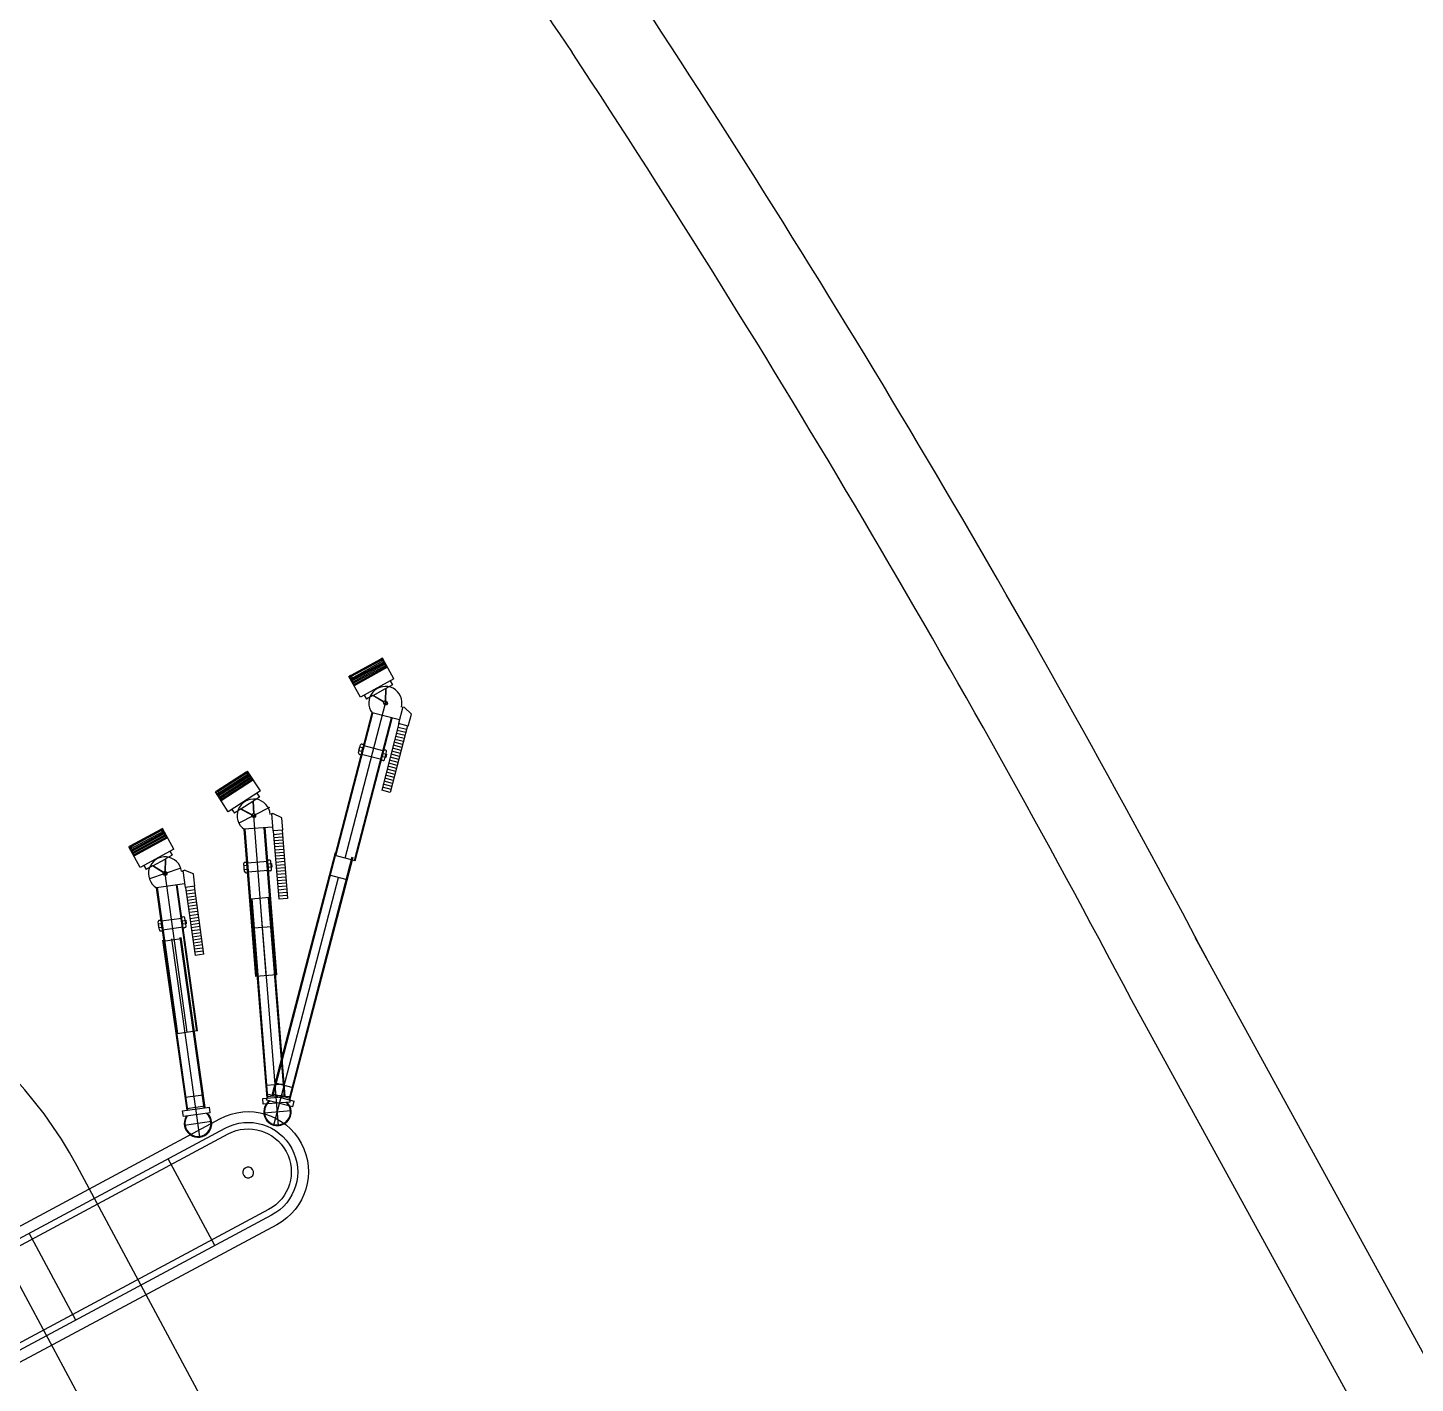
# Model space of a CAD drawing. Header units: millimetres. Extents: x 152904052 to 153933663, y 538271515 to 539240469.
# Drawn here: x 153550604 to 153551896, y 539115324 to 539116587 of the extents above; entities that cross this region are included whole.
import ezdxf

# ---------------------------------------------------------------- set-up
doc = ezdxf.new("R2010")
doc.units = ezdxf.units.MM
doc.layers.add('BORD', color=7, linetype='Continuous')

msp = doc.modelspace()

# ---------------------------------------------------------------- linework, layer by layer
at = {"layer": 'BORD', "color": 133, "ltscale": 10}
for points in [[(153547617.4, 539115272.6), (153550341.9, 539117180.3, -0.414214), (153550731.8, 539117111.5), (153550731.8, 539117111.5, -0.004985), (153551110.9, 539116564.3)], [(153551702.4, 539115719.1, 0.02414), (153551176.5, 539116610.2)], [(153551631.9, 539115681.4, 0.02406), (153551110.9, 539116564.3)], [(153551381.5, 539114161.7), (153550649.8, 539115526.3, 0.296213), (153550273.7, 539115733), (153549974.5, 539115711.1, 0.203452), (153549700.7, 539115570.3), (153549259.3, 539115040.6)], [(153550402.6, 539114847.8), (153550404.5, 539114844.3, -0.414214), (153550392.2, 539114803.7), (153550321, 539114765.5, 0.212557), (153550286.1, 539114720.5), (153550231.8, 539114499.5, -0.414214), (153550050.4, 539114389.6), (153549461.1, 539114534.3, -0.344328), (153549325.9, 539114706.1), (153549325.3, 539114856.1, -0.176327), (153549393.5, 539115045.3), (153549777.5, 539115506.3, -0.203452), (153549981.9, 539115611.3), (153550281.1, 539115633.3, -0.296213), (153550561.7, 539115479), (153550734.2, 539115157.3, -0.414214), (153550672.9, 539114954.2), (153550570, 539114899, -0.3071), (153550480.7, 539114908.3), (153550465.1, 539114921.4, 0.011988), (153550457.6, 539114927.4)]]:
    msp.add_lwpolyline(points, format="xyb", dxfattribs=at)
at = {"layer": 'BORD', "color": 133, "flags": 128}
for points in [[(153550934.2, 539115999.8), (153550933.7, 539115999.5)], [(153550944.9, 539115980.6), (153550934.2, 539115999.8)], [(153550932.6, 539115998.9), (153550904.6, 539115983.5)], [(153550935, 539115997.1), (153550904.9, 539115980.5)], [(153550933.2, 539115997.9), (153550905.1, 539115982.5)], [(153550935.6, 539115996.1), (153550905.4, 539115979.5)], [(153550936.1, 539115995.1), (153550906, 539115978.5)], [(153550936.7, 539115994), (153550906.6, 539115977.4)], [(153550937.3, 539115992.9), (153550907.2, 539115976.3)], [(153550939, 539115991.2), (153550907.7, 539115974)], [(153550937.9, 539115991.8), (153550907.8, 539115975.2)], [(153550918.6, 539115991.2), (153550919.2, 539115990.2)], [(153550932.6, 539115999), (153550933.6, 539115999.6)], [(153550932.6, 539115999), (153550933.9, 539115996.5)], [(153550938.4, 539115990.9), (153550933.6, 539115999.6)], [(153550903, 539115982.6), (153550903.5, 539115982.9)], [(153550913.6, 539115963.3), (153550903, 539115982.6)], [(153550904.5, 539115983.6), (153550903.5, 539115983)], [(153550908.3, 539115974.3), (153550903.5, 539115983)], [(153550904.5, 539115983.6), (153550905.9, 539115981.1)], [(153550944.9, 539115980.6), (153550913.6, 539115963.3)], [(153550943.4, 539115974.9), (153550937.4, 539115971.6)], [(153550941.3, 539115978.6), (153550943.4, 539115974.9)], [(153550917.1, 539115965.3), (153550919.2, 539115961.5)], [(153550925.2, 539115964.9), (153550919.2, 539115961.5)], [(153550935.5, 539115958.6), (153550925.2, 539115964.9)], [(153550925.5, 539115965), (153550937.1, 539115971.4)], [(153550935.7, 539115958.9), (153550925.5, 539115965)], [(153550937.1, 539115971.4), (153550936.8, 539115959.5)], [(153550937.4, 539115971.6), (153550937.1, 539115959.5)], [(153550890, 539115815.7), (153550924.5, 539115948.8)], [(153550890.7, 539115815.5), (153550925.3, 539115948.6)], [(153550950, 539115942.1), (153550924.5, 539115948.8)], [(153550935.1, 539115958), (153550935.5, 539115958.6)], [(153550936, 539115956.3), (153550935.1, 539115958)], [(153550935.6, 539115957.2), (153550938.4, 539115958.7)], [(153550936.1, 539115959.5), (153550935.7, 539115958.9)], [(153550937.9, 539115956.3), (153550936, 539115956.3)], [(153550936.1, 539115959.5), (153550937.9, 539115956.3)], [(153550936.8, 539115959.5), (153550936.1, 539115959.5)], [(153550937.1, 539115959.5), (153550937.9, 539115959.5)], [(153550937.9, 539115959.5), (153550938.8, 539115957.9)], [(153550938.8, 539115957.9), (153550937.9, 539115956.3)], [(153550953.2, 539115954.3), (153550949.1, 539115938.8)], [(153550953.2, 539115954.3), (153550954.4, 539115954)], [(153550961.1, 539115947.5), (153550954.4, 539115954)], [(153550908, 539115811), (153550942.6, 539115944.1)], [(153550908.8, 539115810.8), (153550943.3, 539115943.9)], [(153550949.6, 539115938.7), (153550933.5, 539115876.7)], [(153550957.6, 539115936.6), (153550941.5, 539115874.6)], [(153550956.6, 539115933.1), (153550948.7, 539115935.2)], [(153550958.2, 539115936.4), (153550949.1, 539115938.8)], [(153550958.2, 539115936.4), (153550961.1, 539115947.5)], [(153550953.8, 539115922), (153550945.8, 539115924)], [(153550954.5, 539115924.8), (153550946.5, 539115926.8)], [(153550955.2, 539115927.5), (153550947.3, 539115929.6)], [(153550955.9, 539115930.3), (153550948, 539115932.4)], [(153550911.9, 539115911.4), (153550913.8, 539115918.8)], [(153550912.8, 539115916.8), (153550912, 539115913.7)], [(153550912, 539115913.7), (153550915.1, 539115912.9)], [(153550915.9, 539115916), (153550912.8, 539115916.8)], [(153550912.8, 539115910), (153550913.6, 539115909.8)], [(153550914.6, 539115910.4), (153550933.4, 539115905.5)], [(153550915.1, 539115912.9), (153550915.9, 539115916)], [(153550915.3, 539115919.7), (153550916.1, 539115919.4)], [(153550916.7, 539115918.4), (153550935.5, 539115913.5)], [(153550934.1, 539115907.9), (153550934.9, 539115911)], [(153550934.9, 539115911), (153550938, 539115910.2)], [(153550936.2, 539115905.1), (153550938.1, 539115912.5)], [(153550937.3, 539115913.9), (153550936.4, 539115914.1)], [(153550938, 539115910.2), (153550937.2, 539115907.1)], [(153550950.1, 539115908.1), (153550942.2, 539115910.1)], [(153550950.9, 539115910.8), (153550942.9, 539115912.9)], [(153550951.6, 539115913.6), (153550943.6, 539115915.7)], [(153550952.3, 539115916.4), (153550944.4, 539115918.5)], [(153550953, 539115919.2), (153550945.1, 539115921.3)], [(153550934.7, 539115904.3), (153550933.9, 539115904.5)], [(153550937.2, 539115907.1), (153550934.1, 539115907.9)], [(153550947.2, 539115896.9), (153550939.3, 539115899)], [(153550948, 539115899.7), (153550940, 539115901.8)], [(153550948.7, 539115902.5), (153550940.8, 539115904.5)], [(153550949.4, 539115905.3), (153550941.5, 539115907.3)], [(153550807.1, 539115893.5), (153550780.2, 539115876.1)], [(153550809.6, 539115891.9), (153550780.7, 539115873.2)], [(153550807.7, 539115892.5), (153550780.8, 539115875.2)], [(153550810.2, 539115890.9), (153550781.3, 539115872.2)], [(153550810.8, 539115889.9), (153550781.9, 539115871.3)], [(153550811.5, 539115888.9), (153550782.6, 539115870.2)], [(153550812.2, 539115887.8), (153550783.3, 539115869.1)], [(153550812.9, 539115886.7), (153550784, 539115868.1)], [(153550813.9, 539115886.3), (153550784, 539115866.9)], [(153550793.6, 539115884.8), (153550794.3, 539115883.8)], [(153550807, 539115893.6), (153550808, 539115894.2)], [(153550807, 539115893.6), (153550808.6, 539115891.2)], [(153550813.4, 539115885.9), (153550808, 539115894.2)], [(153550808.6, 539115894.5), (153550808.1, 539115894.2)], [(153550820.6, 539115876), (153550808.6, 539115894.5)], [(153550943.6, 539115883), (153550935.7, 539115885.1)], [(153550944.3, 539115885.8), (153550936.4, 539115887.8)], [(153550945.1, 539115888.6), (153550937.1, 539115890.6)], [(153550945.8, 539115891.4), (153550937.9, 539115893.4)], [(153550946.5, 539115894.1), (153550938.6, 539115896.2)], [(153550778.6, 539115875.1), (153550779.2, 539115875.5)], [(153550790.6, 539115856.6), (153550778.6, 539115875.1)], [(153550780.1, 539115876.2), (153550779.1, 539115875.6)], [(153550784.5, 539115867.2), (153550779.1, 539115875.6)], [(153550780.1, 539115876.2), (153550781.7, 539115873.8)], [(153550820.6, 539115876), (153550790.6, 539115856.6)], [(153550817.2, 539115873.8), (153550819.5, 539115870.3)], [(153550941.5, 539115874.6), (153550933.5, 539115876.7)], [(153550942.2, 539115877.4), (153550934.2, 539115879.5)], [(153550942.9, 539115880.2), (153550935, 539115882.3)], [(153550794, 539115858.8), (153550796.3, 539115855.3)], [(153550802, 539115859), (153550796.3, 539115855.3)], [(153550829.1, 539115860.4), (153550800.5, 539115846)], [(153550812.8, 539115853.5), (153550802, 539115859)], [(153550802.3, 539115859.2), (153550813.4, 539115866.4)], [(153550812.9, 539115853.8), (153550802.3, 539115859.2)], [(153550813.4, 539115866.4), (153550814, 539115854.5)], [(153550819.5, 539115870.3), (153550813.7, 539115866.5)], [(153550813.7, 539115866.5), (153550814.3, 539115854.5)], [(153550812.4, 539115853.1), (153550812.9, 539115853.8)], [(153550813.1, 539115851.4), (153550812.4, 539115853.1)], [(153550812.9, 539115854.3), (153550812.6, 539115853.6)], [(153550812.8, 539115852.3), (153550815.7, 539115853.5)], [(153550812.9, 539115854.3), (153550815, 539115851.2)], [(153550813.7, 539115854.3), (153550812.9, 539115854.3)], [(153550815, 539115851.2), (153550813.1, 539115851.4)], [(153550814.6, 539115854.5), (153550815.4, 539115854.4)], [(153550816.1, 539115852.7), (153550815, 539115851.2)], [(153550815.4, 539115854.4), (153550816.1, 539115852.7)], [(153550830.8, 539115854.8), (153550832.1, 539115854.9)], [(153550830.8, 539115854.8), (153550832, 539115838.8)], [(153550840.5, 539115850.9), (153550832.1, 539115854.9)], [(153550841.4, 539115839.5), (153550840.5, 539115850.9)], [(153550727.6, 539115840.1), (153550699.5, 539115824.8)], [(153550730, 539115838.3), (153550699.8, 539115821.9)], [(153550728.2, 539115839.1), (153550700.1, 539115823.8)], [(153550730.6, 539115837.2), (153550700.3, 539115820.8)], [(153550731.1, 539115836.3), (153550700.9, 539115819.9)], [(153550731.7, 539115835.1), (153550701.5, 539115818.7)], [(153550732.3, 539115834), (153550702.1, 539115817.6)], [(153550733.9, 539115832.4), (153550702.6, 539115815.3)], [(153550732.9, 539115832.9), (153550702.7, 539115816.5)], [(153550713.6, 539115832.5), (153550714.1, 539115831.4)], [(153550727.6, 539115840.2), (153550728.7, 539115840.8)], [(153550727.6, 539115840.2), (153550729, 539115837.7)], [(153550729.3, 539115841), (153550728.7, 539115840.7)], [(153550733.4, 539115832), (153550728.7, 539115840.8)], [(153550739.8, 539115821.6), (153550729.3, 539115841)], [(153550831.7, 539115842.2), (153550805.5, 539115840.2)], [(153550816.3, 539115703.1), (153550805.5, 539115840.2)], [(153550817.1, 539115703.2), (153550806.3, 539115840.2)], [(153550834.9, 539115704.6), (153550824.1, 539115841.6)], [(153550835.7, 539115704.6), (153550824.9, 539115841.7)], [(153550841.4, 539115839.5), (153550832, 539115838.8)], [(153550832.5, 539115838.8), (153550837.5, 539115775)], [(153550841, 539115835.9), (153550832.8, 539115835.2)], [(153550841.2, 539115833), (153550833, 539115832.4)], [(153550840.7, 539115839.5), (153550845.7, 539115775.6)], [(153550697.9, 539115823.9), (153550698.5, 539115824.3)], [(153550708.4, 539115804.6), (153550697.9, 539115823.9)], [(153550699.5, 539115824.9), (153550698.4, 539115824.4)], [(153550703.1, 539115815.6), (153550698.4, 539115824.3)], [(153550699.5, 539115824.9), (153550700.8, 539115822.4)], [(153550739.8, 539115821.6), (153550708.4, 539115804.6)], [(153550736.2, 539115819.7), (153550738.2, 539115816)], [(153550841.4, 539115830.1), (153550833.3, 539115829.5)], [(153550841.7, 539115827.3), (153550833.5, 539115826.6)], [(153550841.9, 539115824.4), (153550833.7, 539115823.8)], [(153550842.1, 539115821.5), (153550833.9, 539115820.9)], [(153550711.9, 539115806.5), (153550714, 539115802.8)], [(153550720, 539115806.1), (153550714, 539115802.8)], [(153550730.3, 539115799.8), (153550720, 539115806.1)], [(153550720.3, 539115806.2), (153550731.9, 539115812.5)], [(153550730.4, 539115800), (153550720.3, 539115806.2)], [(153550731.9, 539115812.5), (153550731.6, 539115800.7)], [(153550732.2, 539115812.7), (153550731.9, 539115800.7)], [(153550738.2, 539115816), (153550732.2, 539115812.7)], [(153550808.1, 539115806.4), (153550804.9, 539115806.1)], [(153550804.9, 539115806.1), (153550805.1, 539115802.9)], [(153550805.8, 539115800.8), (153550805.2, 539115808.4)], [(153550806.3, 539115809.6), (153550807.1, 539115809.7)], [(153550808, 539115808.9), (153550827.3, 539115810.4)], [(153550808.3, 539115803.2), (153550808.1, 539115806.4)], [(153550827.7, 539115807.9), (153550830.9, 539115808.2)], [(153550827.9, 539115804.7), (153550827.7, 539115807.9)], [(153550828.9, 539115811.4), (153550828.1, 539115811.3)], [(153550830.8, 539115802.7), (153550830.2, 539115810.3)], [(153550830.9, 539115808.2), (153550831.1, 539115805)], [(153550831.5, 539115592.3), (153550890.4, 539115818.6)], [(153550832.3, 539115592.1), (153550891.1, 539115818.4)], [(153550842.3, 539115818.7), (153550834.2, 539115818)], [(153550842.6, 539115815.8), (153550834.4, 539115815.2)], [(153550842.8, 539115812.9), (153550834.6, 539115812.3)], [(153550843, 539115810.1), (153550834.8, 539115809.4)], [(153550843.2, 539115807.2), (153550835.1, 539115806.6)], [(153550847.3, 539115588.2), (153550906.1, 539115814.5)], [(153550848, 539115588), (153550906.8, 539115814.4)], [(153550908.8, 539115810.8), (153550890, 539115815.7)], [(153550746.3, 539115804.1), (153550717.1, 539115794)], [(153550729.9, 539115799.1), (153550730.3, 539115799.8)], [(153550730.7, 539115797.5), (153550729.9, 539115799.1)], [(153550730.3, 539115798.3), (153550733.1, 539115799.8)], [(153550730.8, 539115800.7), (153550730.4, 539115800)], [(153550732.6, 539115797.4), (153550730.7, 539115797.5)], [(153550730.8, 539115800.7), (153550732.6, 539115797.4)], [(153550731.6, 539115800.7), (153550730.8, 539115800.7)], [(153550731.9, 539115800.7), (153550732.7, 539115800.6)], [(153550733.6, 539115799), (153550732.6, 539115797.4)], [(153550732.7, 539115800.6), (153550733.6, 539115799)], [(153550747, 539115801.2), (153550748.1, 539115801.3)], [(153550748.1, 539115801.9), (153550749.4, 539115802.1)], [(153550748.1, 539115801.9), (153550750.3, 539115786)], [(153550758, 539115798.6), (153550749.4, 539115802.1)], [(153550759.5, 539115787.3), (153550758, 539115798.6)], [(153550805.1, 539115802.9), (153550808.3, 539115803.2)], [(153550807.1, 539115799.7), (153550807.9, 539115799.7)], [(153550808.6, 539115800.6), (153550828, 539115802.2)], [(153550831.1, 539115805), (153550827.9, 539115804.7)], [(153550829.7, 539115801.4), (153550828.9, 539115801.4)], [(153550833.1, 539115564.5), (153550893.1, 539115795.3)], [(153550843.5, 539115804.3), (153550835.3, 539115803.7)], [(153550843.7, 539115801.5), (153550835.5, 539115800.8)], [(153550843.9, 539115798.6), (153550835.7, 539115798)], [(153550844.1, 539115795.7), (153550836, 539115795.1)], [(153550901.3, 539115793.2), (153550884.9, 539115797.5)], [(153550749.8, 539115789.5), (153550723.7, 539115785.8)], [(153550742.8, 539115649.6), (153550723.7, 539115785.8)], [(153550743.5, 539115649.8), (153550724.5, 539115785.9)], [(153550761.3, 539115652.2), (153550742.2, 539115788.4)], [(153550762, 539115652.3), (153550743, 539115788.5)], [(153550759.5, 539115787.3), (153550750.3, 539115786)], [(153550750.8, 539115786.1), (153550759.6, 539115722.7)], [(153550759.4, 539115783.7), (153550751.3, 539115782.5)], [(153550759.8, 539115780.8), (153550751.7, 539115779.7)], [(153550758.9, 539115787.2), (153550767.6, 539115723.8)], [(153550844.4, 539115792.9), (153550836.2, 539115792.2)], [(153550844.6, 539115790), (153550836.4, 539115789.3)], [(153550844.8, 539115787.1), (153550836.6, 539115786.5)], [(153550845, 539115784.3), (153550836.9, 539115783.6)], [(153550845.3, 539115781.4), (153550837.1, 539115780.7)], [(153550760.2, 539115778), (153550752.1, 539115776.8)], [(153550760.6, 539115775.1), (153550752.5, 539115774)], [(153550761, 539115772.3), (153550752.9, 539115771.1)], [(153550761.4, 539115769.4), (153550753.3, 539115768.3)], [(153550828.9, 539115776.6), (153550811.9, 539115775.2)], [(153550826.7, 539115589.7), (153550811.9, 539115775.2)], [(153550827.5, 539115589.8), (153550812.7, 539115775.3)], [(153550837.3, 539115564), (153550820.4, 539115775.9)], [(153550842.9, 539115591), (153550828.1, 539115776.5)], [(153550843.7, 539115591.1), (153550828.9, 539115776.6)], [(153550845.5, 539115778.5), (153550837.3, 539115777.9)], [(153550845.7, 539115775.7), (153550837.5, 539115775)], [(153550726.3, 539115755.4), (153550727.2, 539115755.5)], [(153550728.1, 539115754.8), (153550747.3, 539115757.5)], [(153550747.8, 539115754.9), (153550751, 539115755.4)], [(153550748.2, 539115751.8), (153550747.8, 539115754.9)], [(153550748.8, 539115758.5), (153550748, 539115758.4)], [(153550751.2, 539115750), (153550750.2, 539115757.5)], [(153550751, 539115755.4), (153550751.4, 539115752.2)], [(153550761.8, 539115766.6), (153550753.7, 539115765.4)], [(153550762.2, 539115763.7), (153550754.1, 539115762.6)], [(153550762.6, 539115760.9), (153550754.5, 539115759.7)], [(153550763, 539115758), (153550754.9, 539115756.9)], [(153550763.4, 539115755.2), (153550755.3, 539115754)], [(153550728.3, 539115752.2), (153550725.1, 539115751.8)], [(153550725.1, 539115751.8), (153550725.6, 539115748.6)], [(153550726.4, 539115746.5), (153550725.3, 539115754)], [(153550725.6, 539115748.6), (153550728.8, 539115749.1)], [(153550727.7, 539115745.5), (153550728.6, 539115745.6)], [(153550728.8, 539115749.1), (153550728.3, 539115752.2)], [(153550729.2, 539115746.6), (153550748.5, 539115749.2)], [(153550751.4, 539115752.2), (153550748.2, 539115751.8)], [(153550750.2, 539115748.6), (153550749.4, 539115748.5)], [(153550763.8, 539115752.3), (153550755.7, 539115751.2)], [(153550764.2, 539115749.5), (153550756, 539115748.3)], [(153550764.6, 539115746.6), (153550756.4, 539115745.5)], [(153550765, 539115743.8), (153550756.8, 539115742.6)], [(153550831.1, 539115749.4), (153550814.1, 539115748)], [(153550752.1, 539115578.5), (153550729.7, 539115737)], [(153550746.7, 539115738.1), (153550729.9, 539115735.7)], [(153550752.8, 539115578.6), (153550730.5, 539115737.1)], [(153550764.2, 539115553.5), (153550738.1, 539115738.2)], [(153550768.2, 539115580.7), (153550745.8, 539115739.3)], [(153550768.9, 539115580.9), (153550746.6, 539115739.4)], [(153550765.4, 539115740.9), (153550757.2, 539115739.8)], [(153550765.8, 539115738.1), (153550757.6, 539115737)], [(153550766.2, 539115735.2), (153550758, 539115734.1)], [(153550766.6, 539115732.4), (153550758.4, 539115731.3)], [(153550767, 539115729.5), (153550758.8, 539115728.4)], [(153550767.4, 539115726.7), (153550759.2, 539115725.6)], [(153550767.8, 539115723.8), (153550759.6, 539115722.7)], [(153550835.7, 539115704.6), (153550816.3, 539115703.1)], [(153550762, 539115652.3), (153550742.8, 539115649.6)], [(153550842.7, 539115602.8), (153550825.8, 539115601.5)], [(153550851, 539115599.4), (153550834.5, 539115603.7)], [(153550767.2, 539115592.5), (153550750.4, 539115590.2)], [(153550822.7, 539115589.4), (153550847.8, 539115591.4)], [(153550823.1, 539115583.9), (153550822.7, 539115589.4)], [(153550826.2, 539115587.9), (153550827.6, 539115593.3)], [(153550850.6, 539115581.6), (153550826.2, 539115587.9)], [(153550843.6, 539115592.4), (153550826.6, 539115591)], [(153550827.6, 539115593.3), (153550852, 539115586.9)], [(153550848.3, 539115589.2), (153550831.9, 539115593.5)], [(153550848.2, 539115585.9), (153550847.8, 539115591.4)], [(153550850.6, 539115581.6), (153550852, 539115586.9)], [(153550748, 539115577.9), (153550773, 539115581.4)], [(153550748.8, 539115572.4), (153550748, 539115577.9)], [(153550773.7, 539115575.9), (153550748.8, 539115572.4)], [(153550768.7, 539115582.1), (153550751.9, 539115579.8)], [(153550773.7, 539115575.9), (153550773, 539115581.4)], [(153550848.2, 539115585.9), (153550823.1, 539115583.9)], [(153550849, 539115577.7), (153550823.6, 539115575.7)], [(153550775, 539115567.9), (153550749.8, 539115564.3)], [(153550778.1, 539115452.2), (153550734.6, 539115533.2)], [(153550648.5, 539115382.7), (153550605, 539115463.8)]]:
    msp.add_lwpolyline(points, dxfattribs=at)
for points in [[(153550951.9, 539115954, 1.585232), (153550924.5, 539115948.8)], [(153550911.9, 539115911.4, 0.413828), (153550912.8, 539115910)], [(153550913.6, 539115909.8, 0.183363), (153550914.4, 539115909.9)], [(153550915.3, 539115919.7, 0.413828), (153550913.8, 539115918.8)], [(153550916.8, 539115919, 0.181422), (153550916.1, 539115919.4)], [(153550936.4, 539115914.1, 0.183363), (153550935.6, 539115914.1)], [(153550938.1, 539115912.5, 0.413828), (153550937.3, 539115913.9)], [(153550933.2, 539115905, 0.183363), (153550933.9, 539115904.5)], [(153550934.7, 539115904.3, 0.413828), (153550936.2, 539115905.1)], [(153550829.7, 539115854.1, 1.585232), (153550805.5, 539115840.2)], [(153550747, 539115801.2, 1.585232), (153550723.7, 539115785.8)], [(153550806.3, 539115809.6, 0.413828), (153550805.2, 539115808.4)], [(153550807.9, 539115809.5, 0.181422), (153550807.1, 539115809.7)], [(153550828.1, 539115811.3, 0.183363), (153550827.3, 539115811)], [(153550830.2, 539115810.3, 0.413828), (153550828.9, 539115811.4)], [(153550805.8, 539115800.8, 0.413828), (153550807.1, 539115799.7)], [(153550807.9, 539115799.7, 0.183363), (153550808.7, 539115800.1)], [(153550828, 539115801.6, 0.183363), (153550828.9, 539115801.4)], [(153550829.7, 539115801.4, 0.413828), (153550830.8, 539115802.7)], [(153550726.3, 539115755.4, 0.413828), (153550725.3, 539115754)], [(153550728, 539115755.3, 0.181422), (153550727.2, 539115755.5)], [(153550748, 539115758.4, 0.183363), (153550747.2, 539115758)], [(153550750.2, 539115757.5, 0.413828), (153550748.8, 539115758.5)], [(153550726.4, 539115746.5, 0.413828), (153550727.7, 539115745.5)], [(153550728.6, 539115745.6, 0.183363), (153550729.3, 539115746)], [(153550748.5, 539115748.7, 0.183363), (153550749.4, 539115748.5)], [(153550750.2, 539115748.6, 0.413828), (153550751.2, 539115750)], [(153550828.9, 539115587.2, 2.1317), (153550847.9, 539115582.3)], [(153550829.6, 539115587, 2.241766), (153550847.2, 539115582.5)], [(153550751.5, 539115572.8, 2.1317), (153550771, 539115575.5)], [(153550752.3, 539115572.9, 2.241766), (153550770.2, 539115575.4)], [(153550825.9, 539115584.1, 2.1317), (153550845.4, 539115585.6)], [(153550826.6, 539115584.1, 2.241766), (153550844.7, 539115585.6)]]:
    msp.add_lwpolyline(points, format="xyb", dxfattribs=at)
at = {"layer": 'BORD', "color": 133, "ltscale": 10, "flags": 128}
for points in [[(153550899.4, 539115813.2), (153550937, 539115957.9)], [(153550826, 539115703.9), (153550814.3, 539115852.9)], [(153550752.4, 539115651), (153550731.7, 539115799.1)]]:
    msp.add_lwpolyline(points, dxfattribs=at)
at = {"layer": 'BORD', "color": 133, "ltscale": 10}
for points in [[(153552170.7, 539114865.3), (153551691.3, 539115739.3)], [(153552125.4, 539114781.7), (153551631.9, 539115681.4)]]:
    msp.add_lwpolyline(points, dxfattribs=at)
at = {"layer": 'BORD', "color": 133}
for points in [[(153550543, 539115441.9), (153550782.7, 539115570.4, -1), (153550835.7, 539115471.7), (153550595.9, 539115343.2)], [(153550528.7, 539115420), (153550548.9, 539115430.9), (153550547.7, 539115433.1), (153550787.5, 539115561.6, -1), (153550830.9, 539115480.5), (153550591.2, 539115352), (153550590, 539115354.2), (153550569.8, 539115343.3)], [(153550531.5, 539115414.7), (153550557.1, 539115428.4), (153550555.9, 539115430.6), (153550790.3, 539115556.3, -1), (153550828.1, 539115485.8), (153550593.7, 539115360.1), (153550592.5, 539115362.3), (153550566.9, 539115348.6)]]:
    msp.add_lwpolyline(points, format="xyb", dxfattribs=at)
at = {"layer": 'BORD', "color": 133, "flags": 128}
msp.add_lwpolyline([(153550805, 539115517.5, 1), (153550813.2, 539115523.2, 1)], format="xyb", close=True, dxfattribs=at)

doc.saveas('drawing.dxf')
